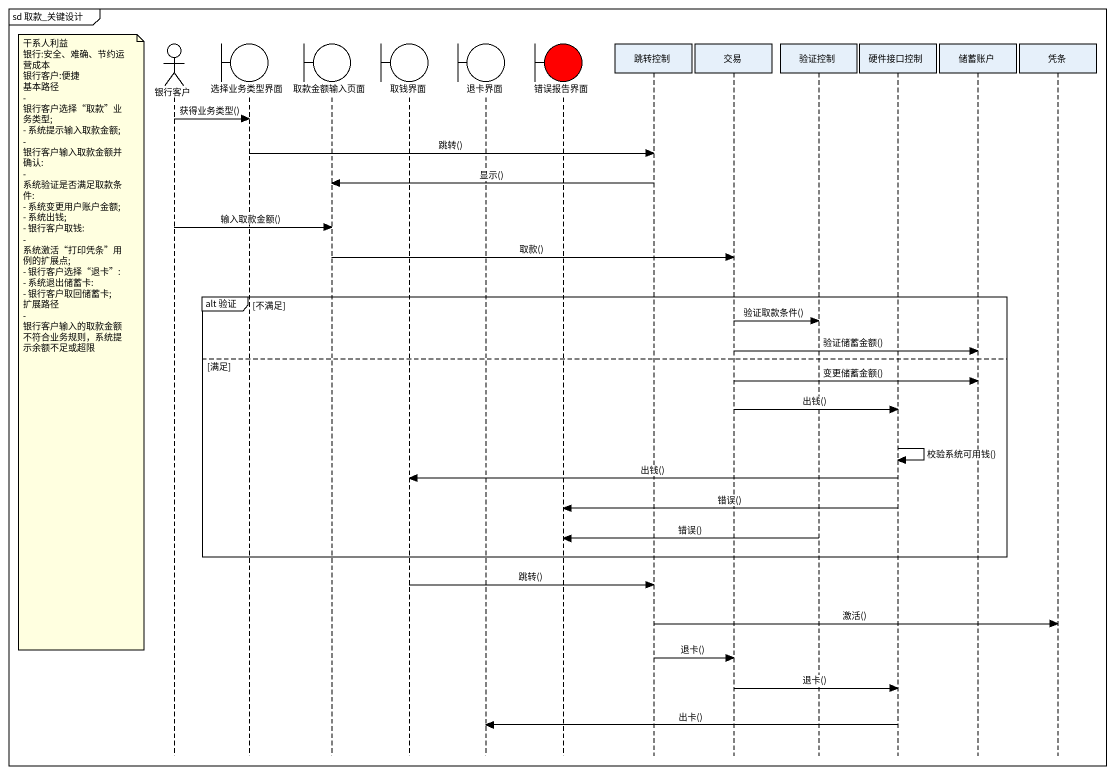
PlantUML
@startuml
mainframe sd 取款_关键设计
hide footbox
actor 银行客户
boundary 选择业务类型界面
boundary 取款金额输入页面
boundary 取钱界面
boundary 退卡界面
boundary 错误报告界面 #FF0000
participant 跳转控制
participant 交易
participant 验证控制
participant 硬件接口控制
participant 储蓄账户
participant 凭条

银行客户 -> 选择业务类型界面 : 获得业务类型()
选择业务类型界面 -> 跳转控制 : 跳转()
跳转控制 -> 取款金额输入页面 : 显示()
银行客户 -> 取款金额输入页面 : 输入取款金额()
取款金额输入页面 -> 交易 : 取款()
group alt 验证 [不满足]
  交易 -> 验证控制 : 验证取款条件()
  note left of 银行客户
    干系人利益
    银行:安全、难确、节约运营成本
    银行客户:便捷
    基本路径
    - 银行客户选择“取款”业务类型;
    - 系统提示输入取款金额;
    - 银行客户输入取款金额并确认:
    - 系统验证是否满足取款条件:
    - 系统变更用户账户金额;
    - 系统出钱;
    - 银行客户取钱:
    - 系统激活“打印凭条”用例的扩展点;
    - 银行客户选择“退卡”:
    - 系统退出储蓄卡:
    - 银行客户取回储蓄卡;
    扩展路径
    - 银行客户输入的取款金额不符合业务规则，系统提示余额不足或超限
  end note
  交易 -> 储蓄账户 : 验证储蓄金额()
else 满足
  交易 -> 储蓄账户 : 变更储蓄金额()
  交易 -> 硬件接口控制 : 出钱()
  硬件接口控制 -> 硬件接口控制 : 校验系统可用钱()
  硬件接口控制 -> 取钱界面 : 出钱()
  硬件接口控制 -> 错误报告界面 : 错误()
  验证控制 -> 错误报告界面 : 错误()
end
取钱界面 -> 跳转控制 : 跳转()
跳转控制 -> 凭条 : 激活()
跳转控制 -> 交易 : 退卡()
交易 -> 硬件接口控制 : 退卡()
硬件接口控制 -> 退卡界面 : 出卡()
@enduml
